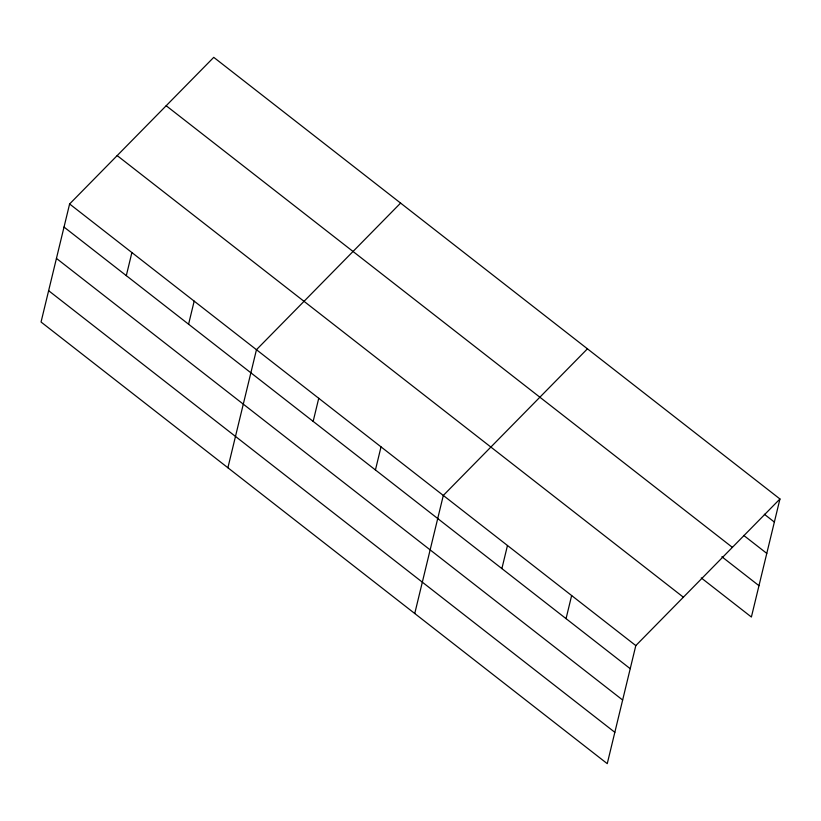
<?xml version="1.0" encoding="UTF-8"?>
<svg xmlns="http://www.w3.org/2000/svg" width="821" height="821" viewBox="0 0 821 821"><rect width="100%" height="100%" fill="white"/><g stroke="black" fill="none" stroke-linecap="round" stroke-linejoin="round"><path stroke-width="1.23" d="M69.611 203.977L41.05 322.027L607.253 763.653L635.813 645.593L779.95 498.973L213.747 57.347L69.611 203.977L635.813 645.593M126.301 275.651L131.894 252.56M188.584 324.233L194.177 301.133M227.899 467.765L256.46 349.715L400.597 203.085M313.15 421.389L318.743 398.288M375.433 469.961L381.026 446.87M414.749 613.503L443.309 495.443L587.436 348.822M501.888 568.594L507.47 545.493M566.059 618.644L571.642 595.543M779.95 498.973L751.389 617.023L701.257 577.922M764.341 514.244L774.367 522.064M743.723 535.415L766.783 553.395M166.181 105.735L732.383 547.361M721.875 556.751L758.973 585.681M117.177 155.59L683.38 597.206M64.028 227.068L630.23 668.694M56.444 258.41L622.646 700.026M48.634 290.696L614.837 732.311"/></g></svg>
